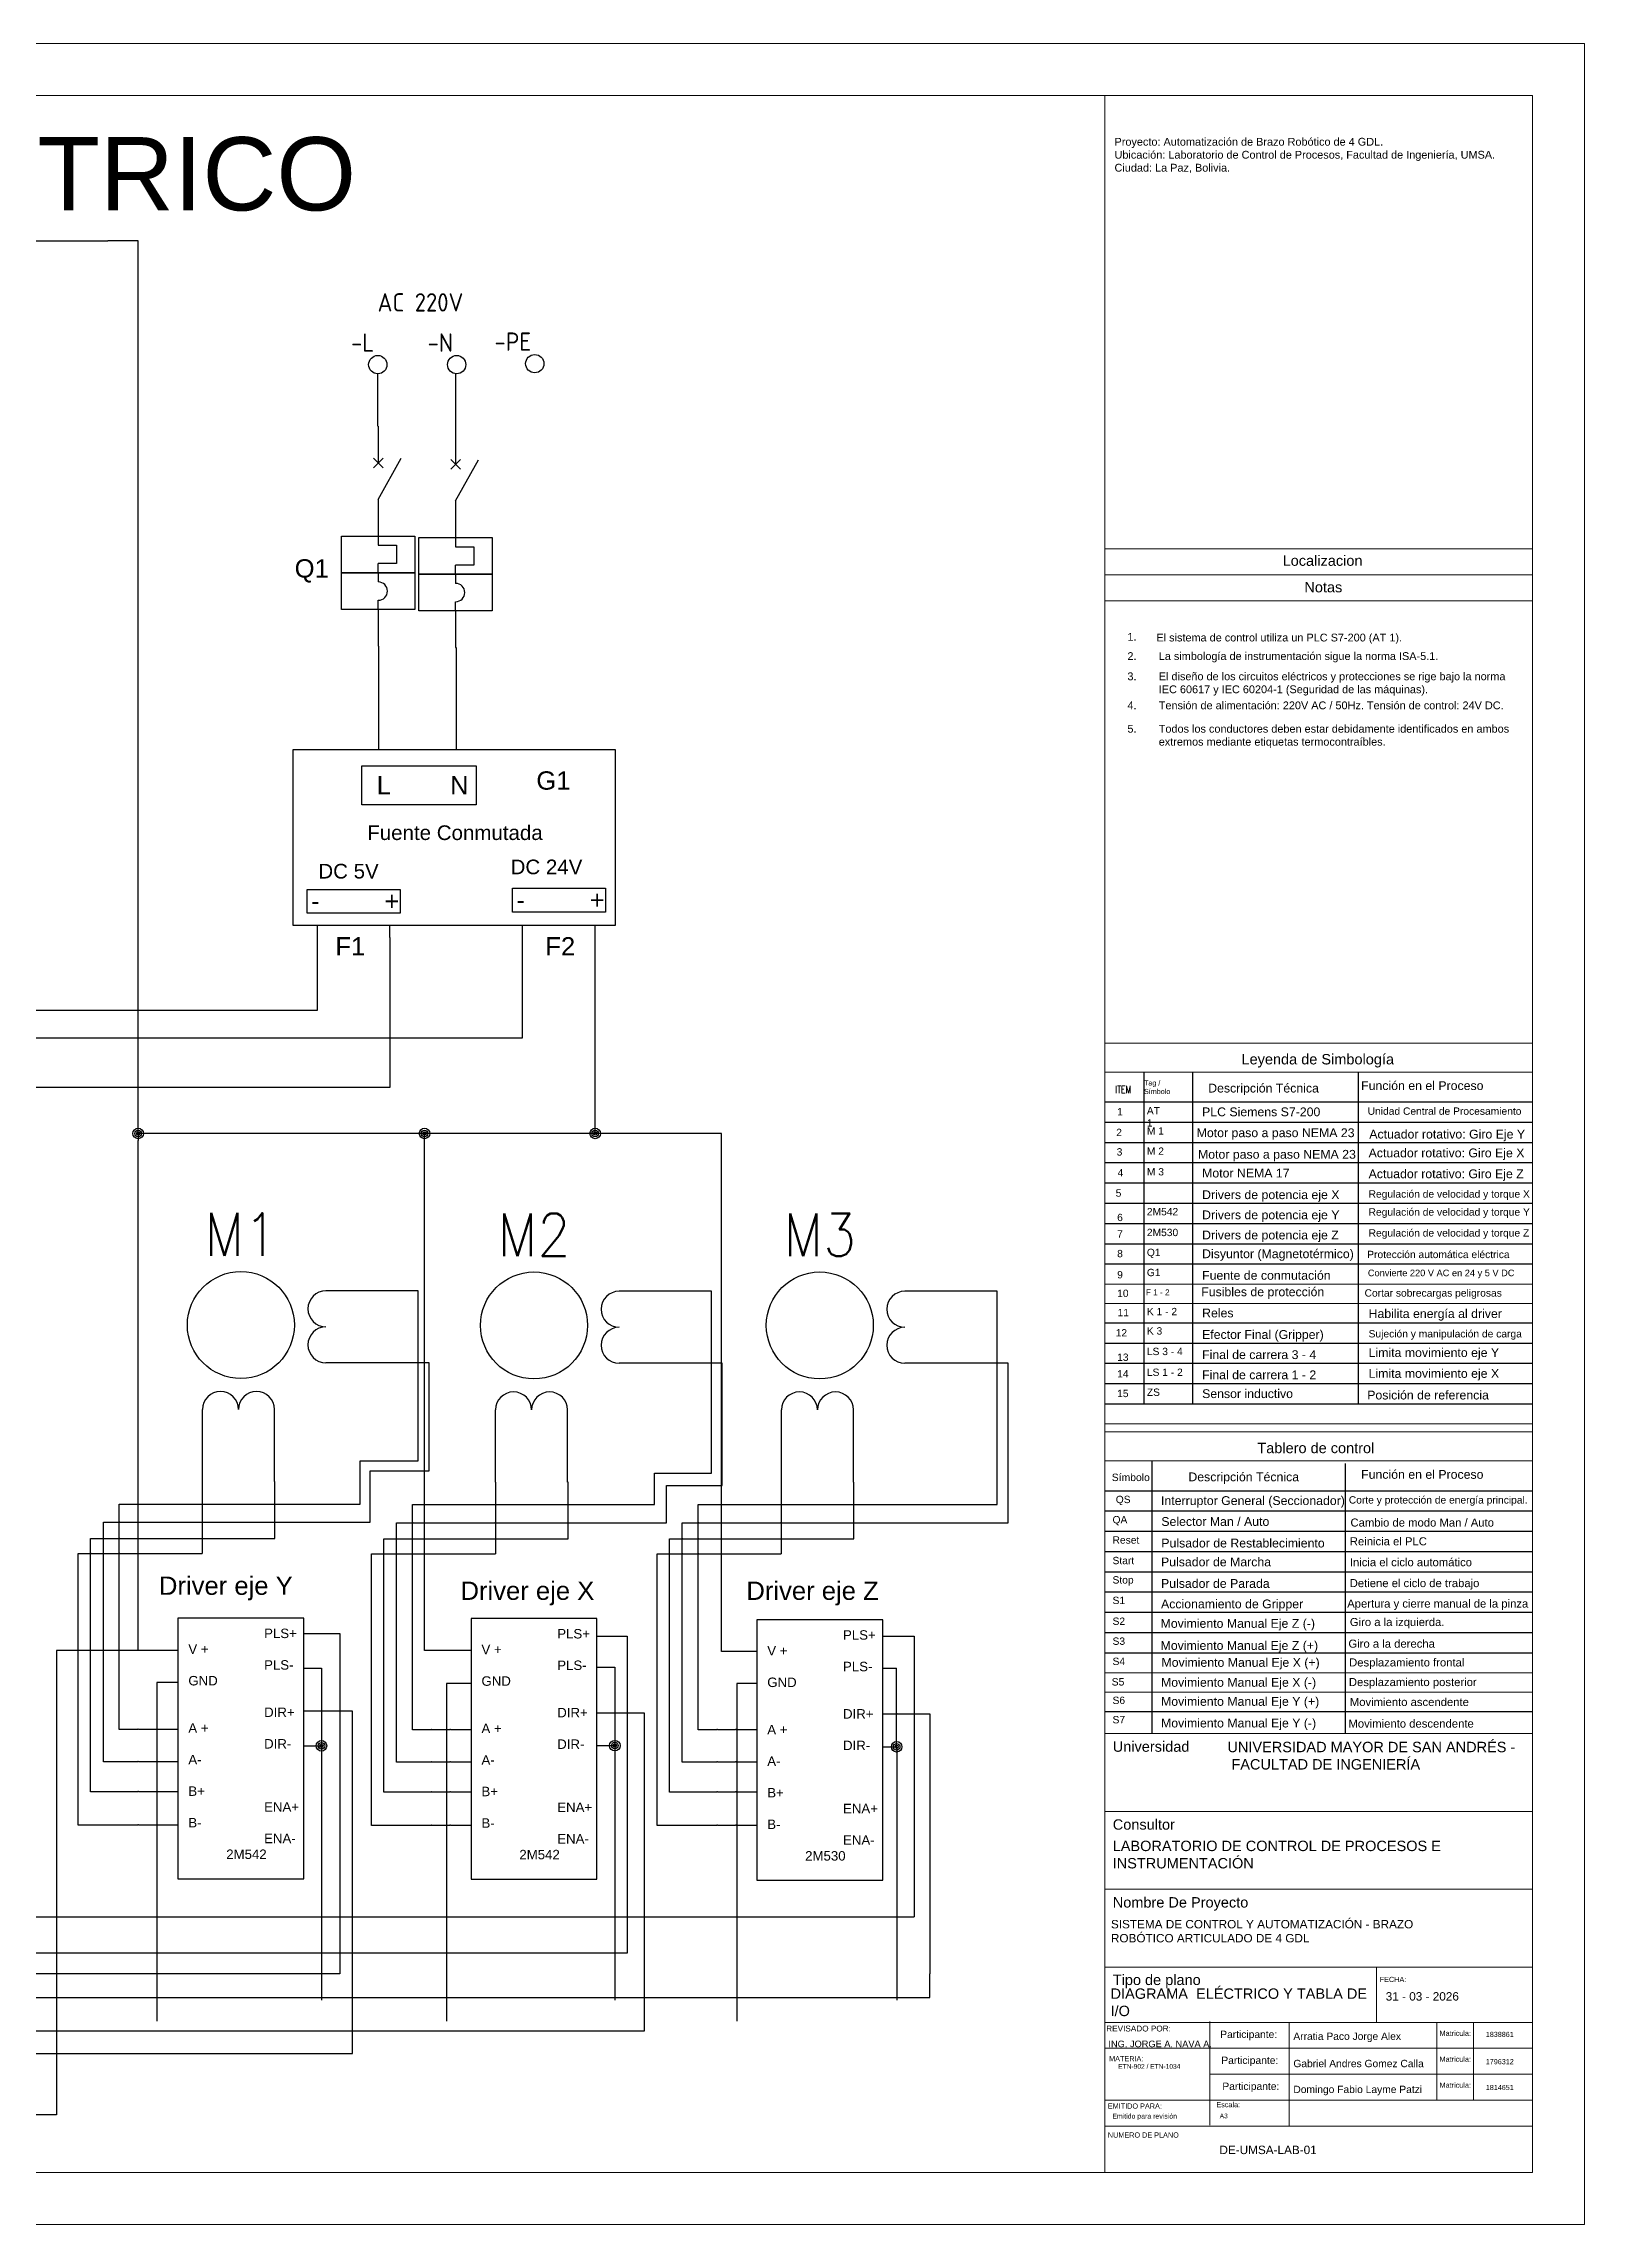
# Model space of a CAD drawing. Header units: millimetres. Extents: x 54 to 474, y 45 to 343.
# Drawn here: x 264.4 to 474.4, y 45.2 to 342.6 of the extents above; entities that cross this region are included whole.
import ezdxf
from ezdxf.enums import TextEntityAlignment as Align

# ---------------------------------------------------------------- set-up
doc = ezdxf.new("R2010")
doc.units = ezdxf.units.MM
for name, color, linetype in [('00_GENE_106_TEXT', 7, 'Continuous'), ('DESC', 150, 'Continuous'), ('SYMS', 7, 'Continuous'), ('TAGS', 150, 'Continuous'), ('WIRES', 7, 'Continuous')]:
    doc.layers.add(name, color=color, linetype=linetype)
for name, color, linetype, lineweight in [('G-ANNO-TTLB', 7, 'Continuous', 9), ('G-ANNO-TTLB-MEDM', 7, 'Continuous', 9), ('G-ANNO-TTLB-THIN', 7, 'Continuous', 9)]:
    doc.layers.add(name, color=color, linetype=linetype, lineweight=lineweight)
doc.styles.add('Arial', font='arial.ttf', dxfattribs={"height": 0.2})
doc.styles.add('Arial_1', font='arial.ttf', dxfattribs={"height": 150})
doc.styles.add('Arial_2', font='arial.ttf', dxfattribs={"height": 1.5})
doc.styles.add('ROMANS-SP', font='romans.shx', dxfattribs={"width": 0.75})
doc.styles.get("Standard").update_dxf_attribs({"font": 'arial.ttf'})
doc.styles.add('WD', font='romans.shx')
doc.styles.add('WD_IEC', font='isocp2.shx', dxfattribs={"width": 0.9, "height": 4})

# ---------------------------------------------------------------- blocks, each defined once
blk = doc.blocks.new('HMS1')
blk.add_circle((0, 0), 0.1562)
at = {"style": 'WD'}
for tag, width, p in [('INST', 0.7, (0.0055, 0.5282)), ('LOC', 0.7, (0.0055, 0.3586)), ('TAG1', 0.9, (0, 0.2024))]:
    blk.add_attdef(tag, text='', height=0.125, dxfattribs=dict(at, width=width)).set_placement(p, align=Align.CENTER)
for tag, p, width in [('DESC1', (1.126, 0.0757), 0.9), ('DESC2', (1.126, -0.0806), 0.9), ('DESC3', (1.126, -0.2368), 0.9), ('XREFNO', (1.3591, -0.3931), 0.8), ('XREFNC', (1.3591, -0.5493), 0.8)]:
    blk.add_attdef(tag, p, '', height=0.125, dxfattribs=dict(at, width=width))
at = {"style": 'WD', "flags": 9}
blk.add_attdef('FAMILY', text='', height=0.01, dxfattribs=at).set_placement((-0.0053, 0.1698), align=Align.CENTER)
at = {"linetype": 'Continuous', "style": 'WD', "flags": 1}
for tag, p in [('MFG', (0, 0.1404)), ('CAT', (0, 0.1593))]:
    blk.add_attdef(tag, text='', height=0.01, dxfattribs=at).set_placement(p, align=Align.MIDDLE)
at = {"linetype": 'Continuous', "style": 'WD', "flags": 9}
blk.add_attdef('ASSYCODE', text='', height=0.01, dxfattribs=at).set_placement((0.0004, 0.1129), align=Align.CENTER)
at = {"style": 'WD', "flags": 1}
for tag, p in [('X4TERM01', (-0.1562, 0)), ('X1TERM02', (0.1562, 0))]:
    blk.add_attdef(tag, p, '', height=0.0125, dxfattribs=at)
at = {"linetype": 'Continuous', "style": 'WD'}
blk.add_attdef('TERM01', text='', height=0.125, dxfattribs=at).set_placement((-0.2, -0.0349), align=Align.TOP_RIGHT)
blk.add_attdef('TERM02', text='', height=0.125, dxfattribs=at).set_placement((0.2, -0.0349), align=Align.TOP_LEFT)
at = {"style": 'WD', "width": 0.8, "flags": 8}
for tag, p in [('NO', (1.126, -0.3931)), ('NC', (1.126, -0.5493))]:
    blk.add_attdef(tag, p, '', height=0.125, dxfattribs=at)
blk = doc.blocks.new('HCB11Q9')
for p, q in [((2.5, 0), (-3.12, 3.13)), ((-1.84, 0.66), (-3.16, -0.66)), ((-3.16, 0.66), (-1.84, -0.66)), ((2.5, 0), (7.5, 0)), ((7.5, 0), (8.75, 0)), ((8.75, 0), (8.75, 2.5)), ((8.75, 2.5), (11.25, 2.5)), ((11.25, 2.5), (11.25, 0)), ((12.5, 0), (11.25, 0)), ((12.5, 0), (13.75, 0)), ((17.5, 0), (16.25, 0)), ((17.5, 0), (22.5, 0)), ((-7.5, 0), (-2.5, 0))]:
    blk.add_line(p, q)
for points in [[(7.5, 5), (12.5, 5), (12.5, -5), (7.5, -5)], [(12.5, 5), (17.5, 5), (17.5, -5), (12.5, -5)]]:
    blk.add_lwpolyline(points, close=True)
blk.add_arc((15, 0), 1.25, 0, 180)
at = {"style": 'WD_IEC'}
for tag, height, p in [('INST', 2.5, (6.95, 11.75)), ('LOC', 2.5, (6.95, 8.6)), ('TAG1', 2.5, (6.95, 5.23)), ('TERM02', 2, (22.5, 1)), ('XREF', 2.5, (-2.89, -6.93)), ('DESC1', 2.5, (-2.89, -10.4)), ('DESC2', 2.5, (-2.11, -14.11)), ('DESC3', 2.5, (-2.11, -17.81))]:
    blk.add_attdef(tag, text='', height=height, dxfattribs=at).set_placement(p, align=Align.RIGHT)
for tag, p, height in [('TERM01', (-7.5, 1), 2), ('RATING1', (-14.85, -3.47), 2.5)]:
    blk.add_attdef(tag, p, '', height=height, dxfattribs=at)
at = {"style": 'WD_IEC', "flags": 1}
for tag, p, height in [('X4TERM01', (-7.5, 0), 0.32), ('X1TERM02', (22.5, 0), 0.32), ('ASSYCODE', (17.86, -5.81), 1), ('FAMILY', (17.86, -7.31), 1), ('CATDESC', (17.86, -8.81), 1)]:
    blk.add_attdef(tag, p, '', height=height, dxfattribs=at)
for tag, p in [('X2LINK', (-0.31, 2)), ('X8LINK', (-0.31, 0.5))]:
    blk.add_attdef(tag, p, '', height=0.32, rotation=360, dxfattribs=at)
at = {"style": 'WD_IEC', "flags": 9}
for tag, p in [('MFG', (21.31, -1.98)), ('CAT', (21.31, -3.99))]:
    blk.add_attdef(tag, text='', height=1.5, dxfattribs=at).set_placement(p, align=Align.RIGHT)
blk = doc.blocks.new('HCB21Q9')
for p, q in [((2.5, 0), (-3.12, 3.13)), ((-7.5, 0), (-2.5, 0)), ((-1.84, 0.66), (-3.16, -0.66)), ((-3.16, 0.66), (-1.84, -0.66)), ((2.5, 0), (7.5, 0)), ((7.5, 0), (8.75, 0)), ((8.75, 0), (8.75, 2.5)), ((8.75, 2.5), (11.25, 2.5)), ((11.25, 2.5), (11.25, 0)), ((12.5, 0), (11.25, 0)), ((12.5, 0), (13.75, 0)), ((17.5, 0), (16.25, 0)), ((17.5, 0), (22.5, 0))]:
    blk.add_line(p, q)
for points in [[(7.5, 5), (12.5, 5), (12.5, -5), (7.5, -5)], [(12.5, 5), (17.5, 5), (17.5, -5), (12.5, -5)]]:
    blk.add_lwpolyline(points, close=True)
blk.add_arc((15, 0), 1.25, 0, 180)
at = {"style": 'WD_IEC'}
for tag, height, p in [('INST', 2.5, (6.95, 11.55)), ('LOC', 2.5, (6.95, 8.32)), ('TAG2', 2.5, (6.95, 5.23)), ('TERM02', 2, (22.5, 1)), ('XREF', 2.5, (-2.31, -4.58)), ('DESC1', 2.5, (-2.31, -7.7)), ('DESC2', 2.5, (-1.53, -11.09)), ('DESC3', 2.5, (-1.53, -14.52))]:
    blk.add_attdef(tag, text='', height=height, dxfattribs=at).set_placement(p, align=Align.RIGHT)
at = {"style": 'WD_IEC', "flags": 1}
for tag, p, height in [('RATING1', (12.19, 6.16), 2.5), ('X4TERM01', (-7.5, 0), 0.32), ('X2LINK', (-0.31, 2.29), 0.32), ('X8LINK', (-0.31, 0.79), 0.32), ('X1TERM02', (22.5, 0), 0.32), ('CONTACT', (-7.67, -1.7), 1), ('FAMILY', (17.86, -2.21), 1)]:
    blk.add_attdef(tag, p, '', height=height, dxfattribs=at)
at = {"style": 'WD_IEC'}
blk.add_attdef('TERM01', (-7.5, 1), '', height=2, dxfattribs=at)
blk = doc.blocks.new('HT0_02')
blk.add_circle((0, 0), 1.25)
at = {"style": 'WD_IEC'}
blk.add_attdef('TAG1', text='', height=2.5, dxfattribs=at).set_placement((-0.5, 1.75), align=Align.RIGHT)
at = {"style": 'WD_IEC', "flags": 1}
for tag, p in [('X4TERM01', (-1.25, 0)), ('X2TERM01', (0, 1.25)), ('X1TERM01', (1.25, 0)), ('X8TERM01', (0, -1.25))]:
    blk.add_attdef(tag, p, '', height=0.32, dxfattribs=at)
blk = doc.blocks.new('HXF1T34')
for p, q in [((0, 0), (-5, 0)), ((0, -5), (-5, -5))]:
    blk.add_line(p, q)
for centre in [(-5, -1.25), (-5, -3.75)]:
    blk.add_arc(centre, 1.25, 90, 270)
at = {"style": 'WD_IEC'}
for tag, height, p in [('INST', 2.5, (-6.67, 7.55)), ('LOC', 2.5, (-6.67, 4.55)), ('TAG1', 2.5, (-6.67, 1.55)), ('TERM01', 2, (-0.25, 0.47)), ('DESC1', 2.5, (-9.15, -5.57)), ('TERM02', 2, (-0.25, -7.24)), ('DESC2', 2.5, (-9.15, -8.57)), ('DESC3', 2.5, (-9.15, -11.57))]:
    blk.add_attdef(tag, text='', height=height, dxfattribs=at).set_placement(p, align=Align.RIGHT)
at = {"style": 'WD_IEC', "flags": 1}
for tag, p, height in [('MFG', (-4.36, 5.8), 1), ('CAT', (-4.36, 4.26), 1), ('X1TERM01', (0, 0), 0.32), ('X1TERM02', (0, -5), 0.32), ('ASSYCODE', (-4.36, -10.85), 1), ('FAMILY', (-4.36, -12.4), 1), ('CATDESC', (-4.36, -13.9), 1)]:
    blk.add_attdef(tag, p, '', height=height, dxfattribs=at)
at = {"lineweight": 15, "style": 'WD_IEC'}
blk.add_attdef('XREF', text='', height=2.5, dxfattribs=at).set_placement((-9.15, -2.57), align=Align.RIGHT)
at = {"style": 'WD_IEC'}
blk.add_attdef('RATING1', (-6.4, -10.39), '', height=2.5, dxfattribs=at)
blk = doc.blocks.new('WDDOT')
for radius in [0.72, 0.449, 0.223]:
    blk.add_circle((0, 0), radius)

msp = doc.modelspace()

# ---------------------------------------------------------------- linework, layer by layer
for p, q in [((138.58, 315.74), (273.09, 315.74)), ((277.24, 315.74), (273.09, 315.74)), ((277.24, 193.98), (277.24, 315.74)), ((301.68, 210.78), (301.68, 222.33)), ((311.54, 220.71), (311.54, 222.33)), ((311.54, 220.71), (311.54, 200.24)), ((329.58, 222.33), (329.58, 206.97)), ((339.55, 193.98), (339.55, 222.33)), ((253.68, 210.78), (301.68, 210.78)), ((329.58, 206.97), (262.6, 206.97)), ((311.54, 200.24), (256.17, 200.24)), ((356.75, 193.98), (277.24, 193.98)), ((277.24, 193.98), (277.24, 193.01)), ((316.28, 192.46), (316.28, 193.98)), ((315.36, 147.97), (315.47, 147.97)), ((347.61, 143.34), (347.61, 147.63)), ((347.61, 147.63), (355.38, 147.63)), ((349.28, 140.88), (349.28, 145.97)), ((349.28, 145.97), (356.87, 145.97)), ((308.87, 143.34), (308.87, 143.44)), ((277.24, 123.46), (266.11, 123.46)), ((266.11, 123.46), (266.11, 60.09)), ((306.46, 115.15), (299.82, 115.15)), ((306.46, 68.46), (306.46, 115.15)), ((346.26, 114.89), (339.78, 114.89)), ((346.26, 71.58), (346.26, 114.89)), ((256.34, 87.12), (383.03, 87.12)), ((343.9, 82.18), (201.53, 82.18)), ((304.74, 83.17), (304.74, 79.32)), ((304.74, 79.32), (194.56, 79.32)), ((385.15, 76.13), (385.15, 79.36)), ((181.88, 76.13), (385.15, 76.13)), ((178.31, 71.58), (346.26, 71.58)), ((173.44, 68.46), (306.46, 68.46)), ((266.11, 60.09), (130.27, 60.09))]:
    msp.add_line(p, q)
for points in [[(298.39, 246.37), (342.26, 246.37), (342.26, 222.33), (298.39, 222.33)], [(307.75, 244.12), (323.32, 244.12), (323.32, 238.8), (307.75, 238.8)], [(300.3, 227.26), (312.95, 227.26), (312.95, 224.02), (300.3, 224.02)], [(328.29, 227.42), (340.94, 227.42), (340.94, 224.18), (328.29, 224.18)], [(282.66, 92.32), (299.82, 92.32), (299.82, 127.84), (282.66, 127.84)], [(322.62, 92.27), (339.78, 92.27), (339.78, 127.79), (322.62, 127.79)], [(361.58, 92.11), (378.74, 92.11), (378.74, 127.63), (361.58, 127.63)]]:
    msp.add_lwpolyline(points, close=True)
at = {"color": 9}
for points in [[(414.32, 202.33), (414.32, 157.11)], [(420.98, 202.37), (420.98, 157.08)], [(443.57, 202.24), (443.57, 157.14)], [(409.06, 198.27), (467.36, 198.27)], [(409.06, 195.51), (467.36, 195.51)], [(409.06, 192.75), (467.36, 192.75)], [(409.06, 189.99), (467.36, 189.99)], [(409.06, 187.22), (467.36, 187.22)], [(409.06, 184.46), (467.36, 184.46)], [(409.06, 181.7), (467.36, 181.7)], [(409.06, 178.94), (467.36, 178.94)], [(409.06, 176.17), (467.36, 176.17)], [(409.06, 168.15), (467.36, 168.15)], [(409.06, 165.39), (467.36, 165.39)], [(409.06, 162.63), (467.36, 162.63)], [(409.06, 159.86), (467.36, 159.86)], [(409.06, 157.1), (467.36, 157.1)], [(415.43, 149.21), (415.43, 112.14)], [(441.77, 148.94), (441.77, 112.14)], [(409.06, 145.24), (467.36, 145.24)], [(409.06, 142.48), (467.36, 142.48)], [(409.06, 139.72), (467.36, 139.72)], [(409.06, 136.95), (467.36, 136.95)], [(409.06, 134.19), (467.36, 134.19)], [(409.06, 131.43), (467.36, 131.43)], [(409.06, 128.67), (467.36, 128.67)], [(409.06, 125.9), (467.36, 125.9)], [(409.06, 123.14), (467.36, 123.14)], [(409.06, 115.12), (467.36, 115.12)]]:
    msp.add_lwpolyline(points, dxfattribs=at)
at = {"layer": 'G-ANNO-TTLB'}
for p, q in [((409, 273.72), (467.31, 273.72)), ((409, 270.17), (467.31, 270.17)), ((467.31, 101.49), (409, 101.49)), ((467.31, 90.87), (409, 90.87)), ((467.31, 80.25), (409, 80.25)), ((446.06, 80.25), (446.06, 72.72)), ((467.31, 72.72), (409, 72.72)), ((423.35, 72.84), (423.35, 58.68)), ((434.16, 72.72), (434.16, 58.55)), ((454.3, 72.72), (454.3, 62.1)), ((459.26, 72.72), (459.26, 62.1)), ((409, 69.18), (467.31, 69.18)), ((423.35, 65.64), (467.31, 65.64)), ((409, 62.1), (467.31, 62.1)), ((409, 58.55), (467.31, 58.55)), ((61.47, 52.25), (467.31, 52.25))]:
    msp.add_line(p, q, dxfattribs=at)
at = {"layer": 'G-ANNO-TTLB', "color": 9}
for p, q in [((467.31, 173.43), (409, 173.43)), ((467.31, 170.79), (409, 170.79)), ((467.31, 154.36), (409, 154.36)), ((467.31, 120.4), (409, 120.4)), ((467.31, 117.75), (409, 117.75))]:
    msp.add_line(p, q, dxfattribs=at)
at = {"layer": 'G-ANNO-TTLB-MEDM'}
for p, q in [((61.47, 335.55), (467.31, 335.55)), ((409, 335.55), (409, 52.25)), ((467.31, 335.55), (467.31, 52.25)), ((409, 266.63), (467.31, 266.63))]:
    msp.add_line(p, q, dxfattribs=at)
at = {"layer": 'G-ANNO-TTLB-MEDM', "color": 9}
for p, q in [((409, 206.29), (467.31, 206.29)), ((409, 153.26), (467.31, 153.26))]:
    msp.add_line(p, q, dxfattribs=at)
at = {"layer": 'G-ANNO-TTLB-THIN'}
for p, q in [((474.39, 342.64), (54.39, 342.64)), ((474.39, 45.16), (474.39, 342.64)), ((409, 112.12), (467.31, 112.12)), ((54.39, 45.16), (474.39, 45.16))]:
    msp.add_line(p, q, dxfattribs=at)
at = {"layer": 'G-ANNO-TTLB-THIN', "color": 9}
for p, q in [((409, 202.33), (467.31, 202.33)), ((409, 149.3), (467.31, 149.3))]:
    msp.add_line(p, q, dxfattribs=at)
at = {"layer": 'WIRES'}
for p, q in [((309.91, 290.45), (309.91, 297.6)), ((320.53, 290.26), (320.53, 297.61)), ((309.97, 290.45), (309.91, 290.45)), ((309.97, 260.45), (310.02, 260.45)), ((310.02, 260.45), (310.02, 246.25)), ((320.52, 260.26), (320.59, 260.26)), ((320.59, 260.26), (320.59, 246.24)), ((356.75, 123.31), (356.75, 193.98)), ((277.24, 123.46), (277.24, 193.01)), ((316.28, 123.46), (316.28, 192.46)), ((315.42, 172.5), (312.67, 172.5)), ((315.42, 149.3), (315.42, 172.5)), ((355.38, 172.45), (352.63, 172.45)), ((355.38, 147.63), (355.38, 172.45)), ((394.34, 172.45), (391.59, 172.45)), ((394.34, 143.34), (394.34, 172.45)), ((312.88, 162.67), (312.67, 162.67)), ((313.09, 162.68), (312.88, 162.68)), ((315.37, 162.69), (313.09, 162.69)), ((316.91, 162.69), (315.47, 162.69)), ((316.91, 147.97), (316.91, 162.69)), ((352.84, 162.62), (352.63, 162.62)), ((353.05, 162.63), (352.84, 162.63)), ((355.33, 162.64), (353.05, 162.64)), ((356.87, 162.64), (355.43, 162.64)), ((356.87, 145.97), (356.87, 162.64)), ((391.81, 162.62), (391.59, 162.62)), ((392.02, 162.63), (391.81, 162.63)), ((394.29, 162.64), (392.02, 162.64)), ((395.83, 162.64), (394.39, 162.64)), ((395.83, 140.88), (395.83, 162.64)), ((307.48, 143.39), (307.48, 149.3)), ((307.48, 149.3), (315.42, 149.3)), ((286, 146.48), (285.97, 146.48)), ((285.97, 146.48), (285.97, 143.44)), ((295.89, 146.48), (295.83, 146.48)), ((295.89, 143.44), (295.89, 146.48)), ((308.87, 143.44), (308.87, 147.97)), ((308.87, 147.97), (315.37, 147.97)), ((315.47, 147.97), (316.91, 147.97)), ((325.96, 146.43), (325.94, 146.43)), ((325.94, 146.43), (325.94, 143.39)), ((335.85, 146.43), (335.79, 146.43)), ((335.85, 143.39), (335.85, 146.43)), ((364.93, 146.43), (364.9, 146.43)), ((364.9, 146.43), (364.9, 143.39)), ((374.81, 146.43), (374.75, 146.43)), ((374.81, 143.39), (374.81, 146.43)), ((274.67, 112.69), (274.67, 143.39)), ((274.67, 143.39), (307.48, 143.39)), ((285.97, 143.34), (285.97, 140.98)), ((295.89, 140.98), (295.89, 143.34)), ((308.87, 140.93), (308.87, 143.34)), ((314.64, 112.64), (314.64, 143.34)), ((314.64, 143.34), (347.61, 143.34)), ((325.94, 143.29), (325.94, 140.93)), ((335.85, 140.93), (335.85, 143.29)), ((353.6, 112.64), (353.6, 143.34)), ((353.6, 143.34), (394.34, 143.34)), ((353.6, 143.34), (355.38, 143.34)), ((364.9, 143.29), (364.9, 140.93)), ((374.81, 140.93), (374.81, 143.29)), ((272.49, 108.28), (272.49, 140.93)), ((272.49, 140.93), (274.62, 140.93)), ((274.72, 140.93), (308.87, 140.93)), ((285.97, 140.88), (285.97, 138.77)), ((295.89, 138.72), (295.89, 140.88)), ((312.46, 108.23), (312.46, 140.88)), ((312.46, 140.88), (314.59, 140.88)), ((314.63, 140.93), (314.65, 140.93)), ((314.69, 140.88), (349.28, 140.88)), ((325.94, 140.83), (325.94, 138.72)), ((335.85, 138.67), (335.85, 140.83)), ((351.42, 108.23), (351.42, 140.88)), ((351.42, 140.88), (353.55, 140.88)), ((353.65, 140.88), (395.83, 140.88)), ((353.65, 140.88), (356.87, 140.88)), ((364.9, 140.83), (364.9, 138.72)), ((374.81, 138.67), (374.81, 140.83)), ((270.76, 104.18), (270.76, 138.72)), ((270.76, 138.72), (272.44, 138.72)), ((272.54, 138.72), (274.62, 138.72)), ((274.72, 138.72), (295.89, 138.72)), ((285.97, 138.67), (285.97, 136.7)), ((310.72, 104.13), (310.72, 138.67)), ((310.72, 138.67), (312.41, 138.67)), ((312.51, 138.67), (314.59, 138.67)), ((314.69, 138.67), (335.85, 138.67)), ((325.94, 138.62), (325.94, 136.65)), ((349.68, 104.13), (349.68, 138.67)), ((349.68, 138.67), (351.37, 138.67)), ((351.47, 138.67), (353.55, 138.67)), ((353.65, 138.67), (374.81, 138.67)), ((364.9, 138.62), (364.9, 136.65)), ((269.07, 99.63), (269.07, 136.7)), ((269.07, 136.7), (270.71, 136.7)), ((270.81, 136.7), (272.44, 136.7)), ((272.54, 136.7), (274.62, 136.7)), ((274.72, 136.7), (285.97, 136.7)), ((309.04, 99.58), (309.04, 136.65)), ((309.04, 136.65), (310.67, 136.65)), ((310.77, 136.65), (312.41, 136.65)), ((312.51, 136.65), (314.59, 136.65)), ((314.69, 136.65), (325.94, 136.65)), ((348, 99.58), (348, 136.65)), ((348, 136.65), (349.63, 136.65)), ((349.73, 136.65), (351.37, 136.65)), ((351.47, 136.65), (353.55, 136.65)), ((353.65, 136.65), (364.9, 136.65)), ((299.82, 125.77), (304.74, 125.77)), ((304.74, 125.77), (304.74, 83.17)), ((339.78, 125.39), (343.9, 125.39)), ((343.9, 125.39), (343.9, 82.18)), ((378.74, 125.4), (383.03, 125.4)), ((383.03, 125.4), (383.03, 87.12)), ((282.66, 123.46), (277.24, 123.46)), ((322.62, 123.46), (316.28, 123.46)), ((361.58, 123.31), (356.75, 123.31)), ((282.66, 119.1), (279.8, 119.1)), ((279.8, 119.1), (279.8, 72.88)), ((299.82, 121.04), (302.22, 121.04)), ((302.22, 121.04), (302.22, 75.76)), ((339.78, 121.16), (342.22, 121.16)), ((342.22, 121.16), (342.22, 75.76)), ((378.74, 121.03), (380.64, 121.03)), ((380.64, 110.31), (380.64, 121.03)), ((322.62, 118.96), (319.25, 118.96)), ((319.25, 118.96), (319.25, 72.88)), ((361.58, 118.96), (358.85, 118.96)), ((358.85, 118.96), (358.85, 72.88)), ((378.74, 114.8), (380.59, 114.8)), ((380.69, 114.8), (382.98, 114.8)), ((383.08, 114.8), (385.15, 114.8)), ((385.15, 114.8), (385.15, 79.36)), ((277.19, 112.69), (274.67, 112.69)), ((279.75, 112.69), (277.29, 112.69)), ((282.66, 112.69), (279.85, 112.69)), ((299.82, 110.44), (302.22, 110.44)), ((317.16, 112.64), (314.64, 112.64)), ((319.71, 112.64), (317.26, 112.64)), ((322.62, 112.64), (319.81, 112.64)), ((339.78, 110.47), (342.22, 110.47)), ((356.12, 112.64), (353.6, 112.64)), ((358.67, 112.64), (356.22, 112.64)), ((361.58, 112.64), (358.77, 112.64)), ((378.74, 110.31), (380.65, 110.31)), ((380.65, 110.31), (380.65, 75.76)), ((277.19, 108.28), (272.49, 108.28)), ((279.75, 108.28), (277.29, 108.28)), ((282.66, 108.28), (279.85, 108.28)), ((317.16, 108.23), (312.46, 108.23)), ((319.71, 108.23), (317.26, 108.23)), ((322.62, 108.23), (319.81, 108.23)), ((356.12, 108.23), (351.42, 108.23)), ((358.67, 108.23), (356.22, 108.23)), ((361.58, 108.23), (358.77, 108.23)), ((277.19, 104.18), (270.76, 104.18)), ((279.75, 104.18), (277.29, 104.18)), ((282.66, 104.18), (279.85, 104.18)), ((317.16, 104.13), (310.72, 104.13)), ((319.71, 104.13), (317.26, 104.13)), ((322.62, 104.13), (319.81, 104.13)), ((356.12, 104.13), (349.68, 104.13)), ((358.67, 104.13), (356.22, 104.13)), ((361.58, 104.13), (358.77, 104.13)), ((277.19, 99.63), (269.07, 99.63)), ((279.75, 99.63), (277.29, 99.63)), ((282.66, 99.63), (279.85, 99.63)), ((317.16, 99.58), (309.04, 99.58)), ((319.71, 99.58), (317.26, 99.58)), ((322.62, 99.58), (319.81, 99.58)), ((356.12, 99.58), (348, 99.58)), ((358.67, 99.58), (356.22, 99.58)), ((361.58, 99.58), (358.77, 99.58))]:
    msp.add_line(p, q, dxfattribs=at)
for centre, start, end in [((315.42, 162.69), 0, 180), ((355.38, 162.64), 0, 180), ((394.34, 162.64), 0, 180), ((285.97, 143.39), 90, 270), ((295.89, 143.39), 90, 270), ((325.94, 143.34), 90, 270), ((335.85, 143.34), 90, 270), ((364.9, 143.34), 90, 270), ((374.81, 143.34), 90, 270), ((274.67, 140.93), 0, 180), ((285.97, 140.93), 90, 270), ((295.89, 140.93), 90, 270), ((314.64, 140.88), 0, 180), ((325.94, 140.88), 90, 270), ((335.85, 140.88), 90, 270), ((353.6, 140.88), 0, 180), ((364.9, 140.88), 90, 270), ((374.81, 140.88), 90, 270), ((272.49, 138.72), 0, 180), ((274.67, 138.72), 0, 180), ((285.97, 138.72), 90, 270), ((312.46, 138.67), 0, 180), ((314.64, 138.67), 0, 180), ((325.94, 138.67), 90, 270), ((351.42, 138.67), 0, 180), ((353.6, 138.67), 0, 180), ((364.9, 138.67), 90, 270), ((270.76, 136.7), 0, 180), ((272.49, 136.7), 0, 180), ((274.67, 136.7), 0, 180), ((310.72, 136.65), 0, 180), ((312.46, 136.65), 0, 180), ((314.64, 136.65), 0, 180), ((349.68, 136.65), 0, 180), ((351.42, 136.65), 0, 180), ((353.6, 136.65), 0, 180), ((380.64, 114.8), 0, 180), ((383.03, 114.8), 0, 180), ((277.24, 112.69), 0, 180), ((279.8, 112.69), 0, 180), ((317.21, 112.64), 0, 180), ((319.76, 112.64), 0, 180), ((356.17, 112.64), 0, 180), ((358.72, 112.64), 0, 180), ((277.24, 108.28), 0, 180), ((279.8, 108.28), 0, 180), ((317.21, 108.23), 0, 180), ((319.76, 108.23), 0, 180), ((356.17, 108.23), 0, 180), ((358.72, 108.23), 0, 180), ((277.24, 104.18), 0, 180), ((279.8, 104.18), 0, 180), ((317.21, 104.13), 0, 180), ((319.76, 104.13), 0, 180), ((356.17, 104.13), 0, 180), ((358.72, 104.13), 0, 180), ((277.24, 99.63), 0, 180), ((279.8, 99.63), 0, 180), ((317.21, 99.58), 0, 180), ((319.76, 99.58), 0, 180), ((356.17, 99.58), 0, 180), ((358.72, 99.58), 0, 180)]:
    msp.add_arc(centre, 0.05, start, end, dxfattribs=at)

# ---------------------------------------------------------------- block references
at = {"layer": 'SYMS'}
ref = msp.add_blockref('HCB11Q9', (309.97, 282.95), dxfattribs=dict(at, rotation=270))
ref.add_attrib('TAG1', 'AC 220V', dxfattribs={"layer": 'TAGS', "height": 2.5, "style": 'WD_IEC'}).set_placement((321.57, 306.09), align=Align.RIGHT)
ref = msp.add_blockref('HT0_02', (309.91, 298.85), dxfattribs=at)
ref.add_attrib('TAG1', '-L', dxfattribs={"layer": 'TAGS', "height": 2.5, "style": 'WD_IEC'}).set_placement((309.41, 300.6), align=Align.RIGHT)
ref = msp.add_blockref('HT0_02', (320.66, 298.85), dxfattribs=at)
ref.add_attrib('TAG1', '-N', dxfattribs={"layer": 'TAGS', "height": 2.5, "style": 'WD_IEC'}).set_placement((320.16, 300.6), align=Align.RIGHT)
ref = msp.add_blockref('HT0_02', (331.31, 298.98), dxfattribs=at)
ref.add_attrib('TAG1', '-PE', dxfattribs={"layer": 'TAGS', "height": 2.5, "style": 'WD_IEC'}).set_placement((330.81, 300.73), align=Align.RIGHT)
at = {"layer": 'SYMS', "rotation": 270}
msp.add_blockref('HCB21Q9', (320.52, 282.76), dxfattribs=at)
at = {"layer": 'SYMS'}
for p in [(277.24, 193.98), (316.28, 193.98), (339.55, 193.98), (302.22, 110.44), (342.22, 110.47), (380.64, 110.31)]:
    msp.add_blockref('WDDOT', p, dxfattribs=at)
ref = msp.add_blockref('HMS1', (291.24, 167.84), dxfattribs=dict(at, xscale=46.70260238946681, yscale=46.70260238946681, zscale=46.70260238946681))
ref.add_attrib('TAG1', 'M1', dxfattribs={"layer": 'TAGS', "height": 5.838, "style": 'WD', "width": 0.9}).set_placement((291.24, 177.29), align=Align.CENTER)
ref = msp.add_blockref('HMS1', (331.2, 167.79), dxfattribs=dict(at, xscale=46.70260238946681, yscale=46.70260238946681, zscale=46.70260238946681))
ref.add_attrib('TAG1', 'M2', dxfattribs={"layer": 'TAGS', "height": 5.838, "style": 'WD', "width": 0.9}).set_placement((331.2, 177.24), align=Align.CENTER)
ref = msp.add_blockref('HMS1', (370.16, 167.79), dxfattribs=dict(at, xscale=46.70260238946681, yscale=46.70260238946681, zscale=46.70260238946681))
ref.add_attrib('TAG1', 'M3', dxfattribs={"layer": 'TAGS', "height": 5.838, "style": 'WD', "width": 0.9}).set_placement((370.16, 177.24), align=Align.CENTER)
at = {"layer": 'SYMS', "xscale": 1.965744520312292, "yscale": 1.965744520312292, "zscale": 1.965744520312292}
for p in [(312.67, 172.5), (352.63, 172.45), (391.59, 172.45)]:
    msp.add_blockref('HXF1T34', p, dxfattribs=at)
at = {"layer": 'SYMS', "xscale": 1.965744520312292, "yscale": 1.965744520312292, "zscale": 1.965744520312292, "rotation": 270}
for p in [(295.83, 146.48), (335.79, 146.43), (374.75, 146.43)]:
    msp.add_blockref('HXF1T34', p, dxfattribs=at)

# ---------------------------------------------------------------- texts
at = {"attachment_point": 1}
for s, width, gutter_width, heights, insert, char_height in [('{\\C256;DIAGRAMA ELECTRICO}', 163.6226, 12.5, [0], (148.62, 329.88), 10), ('{\\C175;\\c10835013;Q1}', 6.1011, 12.5, [0], (298.57, 272.3), 2.5), ('L^IN', 13.2635, 12.5, [0], (309.76, 242.72), 2.5), ('{\\C175;\\c10835013;G1}', 6.1011, 12.5, [0], (331.52, 243.37), 2.5), ('Fuente Conmutada', 24.7613, 12.5, [1.54], (308.47, 236), 2), ('DC 5V', 10.5428, 12.5, [3.26], (301.8, 230.75), 2), ('DC 24V', 13.9437, 12.5, [4.68], (328.01, 231.33), 2), ('- ^I+', 13.2635, 12.5, [0], (300.81, 226.93), 2.5), ('- ^I+', 13.2635, 12.5, [0], (328.8, 227.09), 2.5), ('{\\C175;\\c10835013;F1}', 6.1011, 12.5, [0], (304.12, 220.75), 2.5), ('{\\C175;\\c10835013;F2}', 6.1011, 12.5, [0], (332.74, 220.75), 2.5), ('{\\C85;\\c4766296;Driver eje Y}', 24.3094, 12.5, [0], (280.07, 133.54), 2.5), ('{\\C85;\\c4766296;Driver eje X}', 24.3094, 12.5, [0], (321.18, 132.85), 2.5), ('{\\C85;\\c4766296;Driver eje Z}', 24.3094, 12.5, [0], (360.15, 132.85), 2.5), ('^I^IPLS+\\PV +\\P^I^IPLS-\\PGND^I^I^I\\P\\P^I^IDIR+\\PA +\\P^I^IDIR-\\PA-\\P\\PB+\\P^I^IENA+\\PB-\\P^I^IENA-\\P^I2M542', 16.8039, 6.46, [0], (284.08, 126.43), 1.291), ('^I^IPLS+\\PV +\\P^I^IPLS-\\PGND^I^I^I\\P\\P^I^IDIR+\\PA +\\P^I^IDIR-\\PA-\\P\\PB+\\P^I^IENA+\\PB-\\P^I^IENA-\\P^I2M542', 16.8039, 6.46, [0], (324.04, 126.38), 1.291), ('^I^IPLS+\\PV +\\P^I^IPLS-\\PGND^I^I^I\\P\\P^I^IDIR+\\PA +\\P^I^IDIR-\\PA-\\P\\PB+\\P^I^IENA+\\PB-\\P^I^IENA-\\P^I2M530', 16.8039, 6.46, [0], (363, 126.21), 1.291), ('{\\H0.55565x;UNIVERSIDAD MAYOR DE SAN ANDRÉS -\\P FACULTAD DE INGENIERÍA}', 42.0909, 19.58, [5.74], (425.73, 110.99), 2.5492), ('{\\H0.55565x;LABORATORIO DE CONTROL DE PROCESOS E \\PINSTRUMENTACIÓN}', 79.4975, 19.58, [8.13], (410.09, 97.5), 2.5492), ('SISTEMA DE CONTROL Y AUTOMATIZACIÓN - BRAZO ROBÓTICO ARTICULADO DE 4 GDL', 49.5119, 8.81, [5.96], (409.85, 86.69), 1.147), ('{\\H1.23497x;DIAGRAMA  ELÉCTRICO Y TABLA DE\\PI/O}', 40.2424, 8.81, [5.17], (409.8, 77.35), 1.147), ('31 - 03 - 2026', 13.3465, 0.708, [2.13], (447.31, 76.84), 1.147), ('1838861', 19.7195, 0.708, [3.15], (460.96, 71.43), 0.7), ('ING. JORGE A. NAVA A.', 19.7195, 0.708, [3.15], (409.51, 70.23), 0.9), ('Arratia Paco Jorge Alex', 19.7195, 0.708, [3.15], (434.72, 71.33), 1), ('ETN-902 / ETN-1034', 13.3465, 0.708, [2.13], (410.85, 67.04), 0.6452), ('Gabriel Andres Gomez Calla', 19.7195, 0.708, [3.15], (434.72, 67.61), 1), ('1796312', 19.7195, 0.708, [3.15], (460.96, 67.71), 0.7), ('Domingo Fabio Layme Patzi', 19.7195, 0.708, [3.15], (434.72, 64.08), 1), ('1814651', 19.7195, 0.708, [3.15], (460.96, 64.19), 0.7), ('Emitido para revisión ', 19.7195, 0.708, [3.15], (410.04, 60.27), 0.6759), ('A3', 13.3465, 0.708, [2.13], (424.68, 60.28), 0.645), ('^IDE-UMSA-LAB-01', 13.3465, 0.708, [2.13], (424.64, 55.9), 1.147)]:
    msp.add_mtext_dynamic_manual_height_columns(s, width=width, gutter_width=gutter_width, heights=heights, dxfattribs=dict(at, insert=insert, char_height=char_height))
at = {"layer": '00_GENE_106_TEXT', "color": 9, "style": 'ROMANS-SP', "width": 0.75}
msp.add_text('ITEM', height=1.014, rotation=359.9973, dxfattribs=at).set_placement((410.44, 199.47))
at = {"layer": 'DESC', "color": 9, "attachment_point": 1}
for s, width, heights, insert, char_height in [('Tag / \\PSímbolo', 3.68, [2.8], (414.36, 201.22), 0.7), ('Función en el Proceso', 17.9855, [0.374], (443.96, 201.1), 1.2), ('1', 3.2717, [0], (410.7, 197.45), 1), ('AT 1', 2.7134, [1.24], (414.75, 197.58), 1), ('AT 1', 2.7134, [1.24], (414.75, 197.58), 1), ('{\\H0.48x;PLC Siemens S7-200}', 19.1857, [0], (422.28, 197.52), 2.5), ('Unidad Central de Procesamiento', 25.4921, [1.42], (444.85, 197.52), 1), ('2', 0.3062, [0], (410.57, 194.61), 1), ('M 1', 2.7134, [1.24], (414.75, 194.82), 1), ('{\\H0.48x;Motor paso a paso NEMA 23}', 22.0181, [2.06], (421.54, 194.67), 2.5), ('{\\H0.48x;Actuador rotativo: Giro Eje Y}', 21.4024, [1.3], (445.07, 194.48), 2.5), ('3', 1.5428, [0], (410.63, 191.96), 1), ('M 2', 2.7134, [1.24], (414.75, 192.06), 1), ('{\\H0.48x;Motor paso a paso NEMA 23}', 22.1413, [1.29], (421.72, 191.73), 2.5), ('{\\H0.48x;Actuador rotativo: Giro Eje X}', 22.1413, [2.65], (444.98, 191.92), 2.5), ('M 3 ', 2.7134, [1.24], (414.75, 189.25), 1), ('{\\H0.48x;Motor NEMA 17}', 19.1857, [0], (422.28, 189.17), 2.5), ('{\\H0.48x;Actuador rotativo: Giro Eje Z}', 22.0797, [0.992], (444.98, 189.07), 2.5), ('5', 1.6689, [0], (410.5, 186.35), 1), ('{\\H0.48x;Drivers de potencia eje X}', 19.1857, [0], (422.28, 186.22), 2.5), ('Regulación de velocidad y torque X', 31.2542, [0.458], (444.98, 186.22), 1), ('6', 1.7229, [0], (410.7, 183.02), 1), ('2M542', 5.1207, [0.744], (414.75, 183.81), 1), ('{\\H0.48x;Drivers de potencia eje Y}', 19.1857, [0], (422.28, 183.47), 2.5), ('Regulación de velocidad y torque Y', 27.6978, [1.31], (444.98, 183.76), 1), ('7', 3.2717, [0], (410.7, 180.77), 1), ('2M530', 4.9766, [1.21], (414.75, 180.97), 1), ('{\\H0.48x;Drivers de potencia eje Z}', 19.1857, [0], (422.28, 180.72), 2.5), ('Regulación de velocidad y torque Z', 25.6203, [1.29], (444.98, 180.91), 1), ('8', 3.2717, [0], (410.7, 178.09), 1), ('Q1', 3.716, [1.24], (414.75, 178.25), 1), ('G1', 5.3836, [1.45], (414.75, 175.51), 1), ('{\\H0.48x;Disyuntor (Magnetotérmico) }', 22.9801, [2.28], (422.28, 178.16), 2.5), ('Protección automática eléctrica ', 24.4655, [1.13], (444.79, 177.97), 1), ('9', 3.2717, [0], (410.7, 175.21), 1), ('10', 3.2717, [0], (410.7, 172.67), 1), ('F 1 - 2', 7.3531, [1.76], (414.62, 172.71), 0.8), ('{\\H0.48x;Fusibles de protección  }', 20.8523, [3.04], (422.16, 172.97), 2.5), ('{\\H0.48x;Fuente de conmutación  }', 19.1857, [0], (422.28, 175.22), 2.5), ('Cortar sobrecargas peligrosas', 18.6524, [1.92], (444.43, 172.72), 1), ('Convierte 220 V AC en 24 y 5 V DC', 26.1606, [1.24], (444.88, 175.4), 0.9), ('K 1 - 2 ', 4.573, [1.86], (414.75, 170.18), 1), ('{\\H0.48x;Reles}', 19.1857, [0], (422.28, 170.09), 2.5), ('{\\H0.48x;Habilita energía al driver}', 22.0797, [0.992], (444.98, 170), 2.5), ('12', 1.6689, [0], (410.5, 167.28), 1), ('K 3', 2.7134, [1.24], (414.75, 167.54), 1), ('{\\H0.48x;Efector Final (Gripper)}', 19.1857, [0], (422.28, 167.15), 2.5), ('Sujeción y manipulación de carga ', 31.2542, [0.458], (444.98, 167.15), 1), ('13', 1.7229, [0], (410.7, 163.95), 1), ('LS 3 - 4', 5.1207, [1.58], (414.75, 164.74), 1), ('{\\H0.48x;Final de carrera 3 - 4}', 19.1857, [0], (422.28, 164.4), 2.5), ('{\\H0.48x;Limita movimiento eje Y}', 19.1857, [0], (444.98, 164.68), 2.5), ('14', 3.2717, [0], (410.7, 161.69), 1), ('LS 1 - 2', 4.9766, [1.21], (414.75, 161.9), 1), ('{\\H0.48x;Final de carrera 1 - 2}', 19.1857, [0], (422.28, 161.65), 2.5), ('{\\H0.48x;Limita movimiento eje X}', 19.1857, [0], (444.98, 161.84), 2.5), ('15', 3.2717, [0], (410.7, 159.01), 1), ('ZS', 3.716, [1.24], (414.75, 159.18), 1), ('{\\H0.48x;Sensor inductivo}', 19.1857, [0], (422.28, 159.08), 2.5), ('{\\H0.48x;Posición de referencia }', 19.1857, [0], (444.79, 158.89), 2.5), ('Símbolo', 3.3942, [0.983], (409.96, 147.57), 1.014), ('Función en el Proceso', 17.9855, [0.374], (443.96, 148.07), 1.2), ('^IQS', 2.7134, [1.24], (410.12, 144.55), 1), ('{\\H0.48x;Interruptor General (Seccionador)}', 25.8159, [0.935], (416.68, 144.49), 2.5), ('Corte y protección de energía principal.', 25.4921, [1.42], (442.28, 144.49), 1), ('QA', 2.7134, [1.24], (410.07, 141.79), 1), ('{\\H0.48x;Selector Man / Auto}', 22.0181, [2.06], (416.72, 141.64), 2.5), ('Cambio de modo Man / Auto', 21.4024, [1.3], (442.51, 141.45), 1.1), ('Reset', 2.7134, [1.24], (410.07, 139.02), 1), ('{\\H0.48x;Pulsador de Restablecimiento}', 22.1413, [1.29], (416.72, 138.7), 2.5), ('Reinicia el PLC ', 30.9953, [1.85], (442.42, 138.89), 1.1), ('Start ', 2.7134, [1.24], (410.07, 136.22), 1), ('{\\H0.48x;Pulsador de Marcha}', 19.1857, [0], (416.68, 136.13), 2.5), ('Inicia el ciclo automático ', 23.0635, [0.277], (442.42, 136.04), 1.1), ('Stop', 6.4931, [1.81], (410.07, 133.58), 1), ('{\\H0.48x;Pulsador de Parada}', 19.1857, [0], (416.68, 133.19), 2.5), ('Detiene el ciclo de trabajo ', 31.2542, [0.458], (442.4, 133.19), 1.1), ('S1', 5.1207, [0.744], (410.07, 130.78), 1), ('S2', 4.9766, [1.21], (410.07, 127.94), 1), ('{\\H0.48x;Accionamiento de Gripper}', 21.794, [0.859], (416.68, 130.4), 2.5), ('Apertura y cierre manual de la pinza', 31.2542, [0.458], (442.06, 130.4), 1.1), ('Giro a la izquierda.', 25.6203, [1.29], (442.42, 127.88), 1.1), ('S3', 3.716, [1.24], (410.07, 125.22), 1), ('{\\H0.48x;Movimiento Manual Eje Z (-)}', 22.8373, [3.31], (416.62, 127.74), 2.5), ('Giro a la derecha', 24.4655, [1.13], (442.23, 124.93), 1.1), ('S4', 5.3836, [1.45], (410.07, 122.47), 1), ('{\\H0.48x;Movimiento Manual Eje Z (+)}', 23.3736, [2.17], (416.62, 124.73), 2.5), ('{\\H0.48x;Movimiento Manual Eje X (+)}', 23.0981, [0], (416.74, 122.42), 2.5), ('Desplazamiento frontal ', 26.1606, [1.24], (442.32, 122.37), 1.1), ('S5', 7.3531, [1.76], (409.95, 119.68), 1.014), ('{\\H0.48x;Movimiento Manual Eje X (-)}', 23.6197, [1.03], (416.68, 119.7), 2.5), ('Desplazamiento posterior', 18.6524, [1.92], (442.29, 119.69), 1.1), ('S6 ', 4.573, [1.86], (410.07, 117.15), 1), ('{\\H0.48x;Movimiento Manual Eje Y (+)}', 22.9801, [2.28], (416.68, 117.1), 2.5), ('Movimiento ascendente', 22.0797, [0.992], (442.42, 116.97), 1.1), ('S7', 2.7134, [1.24], (410.07, 114.51), 1), ('{\\H0.48x;Movimiento Manual Eje Y (-) }', 22.3156, [2.96], (416.68, 114.15), 2.5), ('Movimiento descendente ', 27.6978, [1.31], (442.23, 114.03), 1.1)]:
    msp.add_mtext_dynamic_manual_height_columns(s, width=width, gutter_width=12.5, heights=heights, dxfattribs=dict(at, insert=insert, char_height=char_height))
for s, insert, char_height in [('Descripción Técnica', (423.11, 200.76), 1.2), ('4', (410.76, 189.13), 1), ('11', (410.76, 170.05), 1), ('Descripción Técnica', (420.41, 147.73), 1.2)]:
    msp.add_mtext(s, dxfattribs=dict(at, insert=insert, char_height=char_height))
at = {"layer": 'G-ANNO-TTLB', "attachment_point": 1}
for s, insert, char_height, width, style in [('Proyecto: Automatización de Brazo Robótico de 4 GDL.\\PUbicación: Laboratorio de Control de Procesos, Facultad de Ingeniería, UMSA.\\PCiudad: La Paz, Bolivia.', (410.34, 329.78), 1.0624, 53.9983, 'Arial_2'), ('Localizacion', (433.26, 272.82), 1.4165, 13.5706, 'Arial'), ('Notas', (436.22, 269.2), 1.417, 6.4162, 'Arial'), ('1.', (412.1, 262.25), 1.062, 5.1677, 'Arial_2'), ('El sistema de control utiliza un PLC S7-200 (AT 1).', (416.05, 262.15), 1.0624, 53.9983, 'Arial_2'), ('2.', (412.1, 259.62), 1.062, 5.1677, 'Arial_2'), ('La simbología de instrumentación sigue la norma ISA-5.1. ', (416.37, 259.62), 1.0624, 56.667, 'Arial_2'), ('3.', (412.1, 256.86), 1.062, 5.1677, 'Arial_2'), ('El diseño de los circuitos eléctricos y protecciones se rige bajo la norma \\PIEC 60617 y IEC 60204-1 (Seguridad de las máquinas).', (416.37, 256.86), 1.0624, 56.667, 'Arial_2'), ('4.', (412.1, 252.9), 1.062, 5.1677, 'Arial_2'), ('Tensión de alimentación: 220V AC / 50Hz. Tensión de control: 24V DC.', (416.37, 252.9), 1.0624, 56.667, 'Arial_2'), ('5.', (412.1, 249.71), 1.062, 5.1677, 'Arial_2'), ('Todos los conductores deben estar debidamente identificados en ambos \\Pextremos mediante etiquetas termocontraíbles.', (416.37, 249.71), 1.0624, 56.667, 'Arial_2'), ('Universidad', (410.1, 111.05), 1.4165, 7.6654, 'Arial'), ('Consultor', (410.1, 100.42), 1.417, 10.5044, 'Arial'), ('Nombre De Proyecto', (410.1, 89.8), 1.4165, 22.8258, 'Arial'), ('Tipo de plano', (410.1, 79.23), 1.4165, 22.8258, 'Arial'), ('FECHA:', (446.49, 78.93), 0.708, 4.2585, 'Arial_1'), ('REVISADO POR:', (409.21, 72.28), 0.8, 9.823, 'Arial_1'), ('Participante:', (424.75, 71.59), 1, 3.634, 'Arial_1'), ('Matricula:', (454.65, 71.59), 0.708, 5.167, 'Arial_1'), ('MATERIA:', (409.6, 68.12), 0.708, 4.2585, 'Arial_1'), ('Participante:', (424.9, 68.05), 1, 4.0882, 'Arial_1'), ('Matricula:', (454.65, 68.05), 0.708, 5.167, 'Arial_1'), ('Participante:', (425.04, 64.51), 1, 3.7475, 'Arial_1'), ('Matricula:', (454.65, 64.51), 0.708, 5.167, 'Arial_1'), ('EMITIDO PARA:', (409.43, 61.66), 0.7083, 8.6874, 'Arial_1'), ('Escala:', (424.22, 61.85), 0.708, 3.9746, 'Arial_1'), ('NUMERO DE PLANO', (409.43, 57.71), 0.7083, 11.3561, 'Arial_1')]:
    msp.add_mtext(s, dxfattribs=dict(at, insert=insert, char_height=char_height, width=width, style=style))
at = {"layer": 'G-ANNO-TTLB', "color": 9, "char_height": 1.4165, "width": 25.4945, "attachment_point": 1, "style": 'Arial'}
for s, insert in [('Leyenda de Simbología ', (427.65, 204.81)), ('Tablero de control  ', (429.81, 151.78))]:
    msp.add_mtext(s, dxfattribs=dict(at, insert=insert))

doc.saveas('drawing.dxf')
